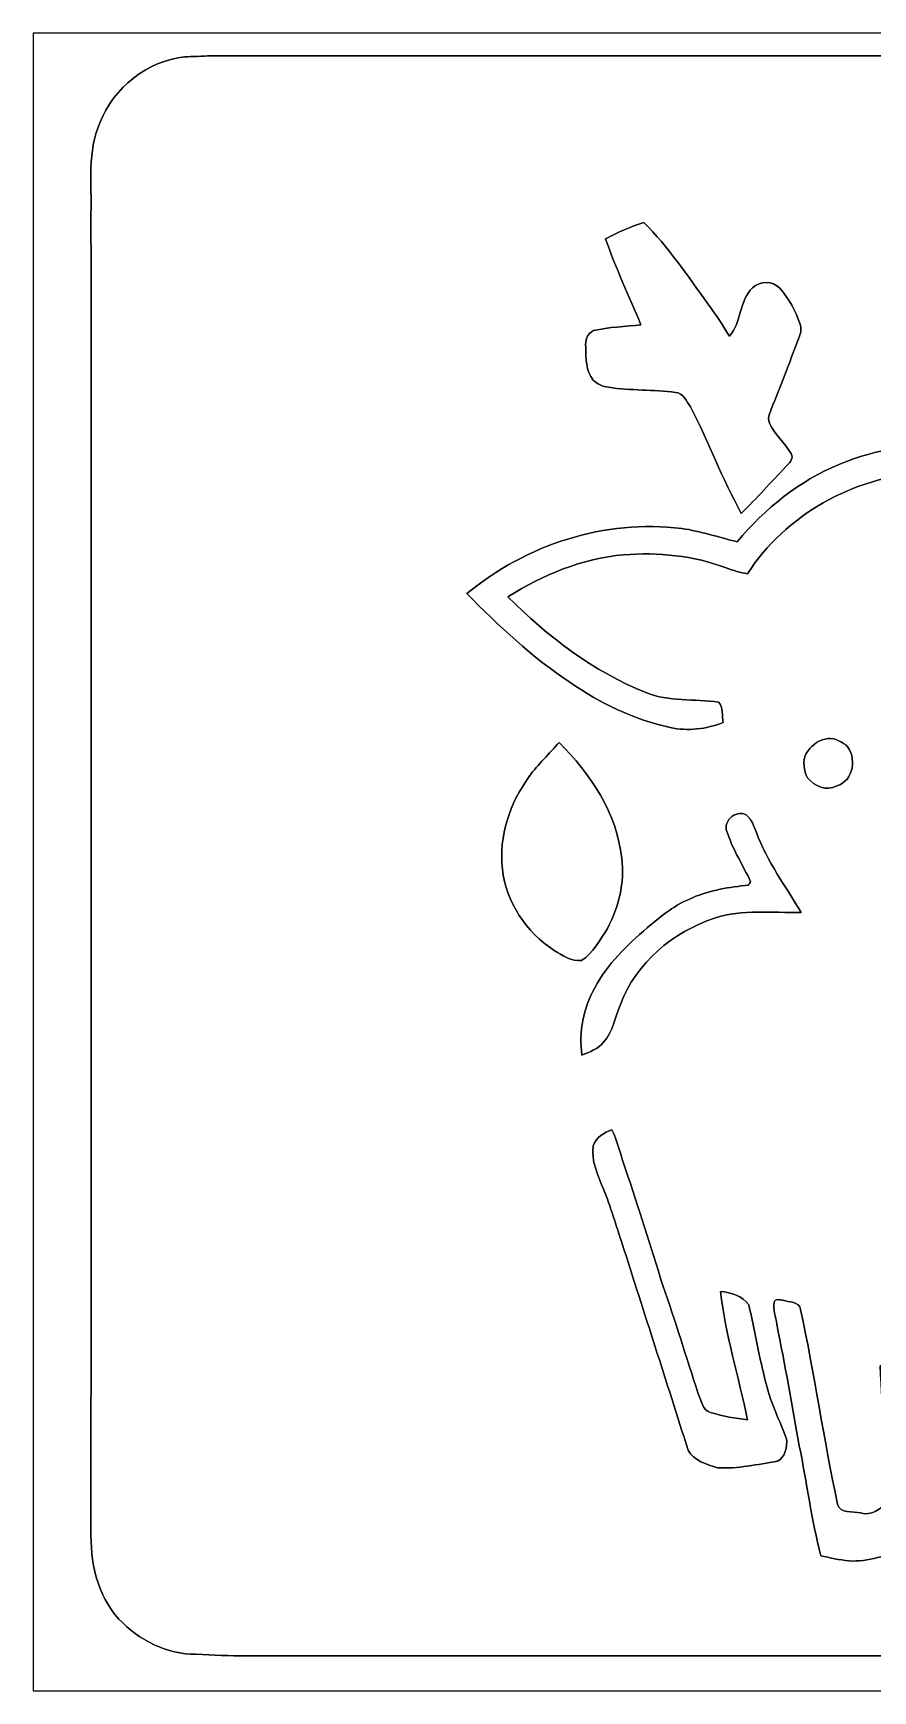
# Model space of a CAD drawing. Header units: centimetres. Extents: x -16.8 to 16.8, y -16.7 to 16.7.
# Drawn here: x -16.77 to 0.11, y -16.67 to 16.67 of the extents above; entities that cross this region are included whole.
import ezdxf

# ---------------------------------------------------------------- set-up
doc = ezdxf.new("R2010")
doc.units = ezdxf.units.CM
doc.header["$MEASUREMENT"] = 0
doc.layers.add('Layer 1', color=7, linetype='Continuous')

msp = doc.modelspace()

# ---------------------------------------------------------------- linework, layer by layer
at = {"layer": 'Layer 1', "color": 7}
for points, knots in [([(-16.77458, 16.66875), (-16.77458, 16.66875), (16.77458, 16.66875), (16.77458, 16.66875), (16.77458, 16.66875), (16.77458, 16.66875), (16.77458, -16.66875), (16.77458, -16.66875), (16.77458, -16.66875), (16.77458, -16.66875), (-16.77458, -16.66875), (-16.77458, -16.66875), (-16.77458, -16.66875), (-16.77458, -16.66875), (-16.77458, 16.66875), (-16.77458, 16.66875), (-16.77458, 16.66875), (-16.77458, 16.66875), (-16.77458, 16.66875), (-16.77458, 16.66875)], [0, 0, 0, 0, 0.16666667, 0.16666667, 0.16666667, 0.16666667, 0.33333333, 0.33333333, 0.33333333, 0.33333333, 0.5, 0.5, 0.5, 0.5, 0.66666667, 0.66666667, 0.66666667, 0.66666667, 1, 1, 1, 1]), ([(-13.72553, 16.19215), (-14.48047, 16.11277), (-15.15921, 15.57126), (-15.43191, 14.8657), (-15.43191, 14.8657), (-15.68838, 14.29032), (-15.59595, 13.64509), (-15.61148, 13.03514), (-15.61148, 13.03514), (-15.61006, 4.21569), (-15.60901, -4.6041), (-15.61218, -13.42355), (-15.61218, -13.42355), (-15.6277, -14.0589), (-15.49682, -14.74576), (-15.04844, -15.22518), (-15.04844, -15.22518), (-14.65368, -15.6531), (-14.08254, -15.93744), (-13.4941, -15.9325), (-13.4941, -15.9325), (-12.82488, -15.98083), (-12.15319, -15.95896), (-11.48292, -15.96355), (-11.48292, -15.96355), (-3.36903, -15.96461), (4.74486, -15.96002), (12.85875, -15.96566), (12.85875, -15.96566), (13.3096, -15.95473), (13.77421, -15.99953), (14.21412, -15.87571), (14.21412, -15.87571), (15.00681, -15.70073), (15.6531, -15.02269), (15.81432, -14.23), (15.81432, -14.23), (15.89017, -13.70612), (15.8496, -13.17413), (15.85807, -12.64708), (15.85807, -12.64708), (15.85736, -3.76837), (15.8556, 5.10999), (15.85912, 13.9887), (15.85912, 13.9887), (15.86406, 14.69319), (15.53281, 15.42203), (14.93908, 15.82173), (14.93908, 15.82173), (14.60817, 16.07326), (14.19296, 16.21649), (13.77703, 16.21049), (13.77703, 16.21049), (4.78049, 16.21084), (-4.21569, 16.20837), (-13.21188, 16.2119), (-13.21188, 16.2119), (-13.34029, 16.20696), (-13.59711, 16.19709), (-13.72553, 16.19215)], [0, 0, 0, 0, 0.0625, 0.0625, 0.0625, 0.0625, 0.125, 0.125, 0.125, 0.125, 0.1875, 0.1875, 0.1875, 0.1875, 0.25, 0.25, 0.25, 0.25, 0.3125, 0.3125, 0.3125, 0.3125, 0.375, 0.375, 0.375, 0.375, 0.4375, 0.4375, 0.4375, 0.4375, 0.5, 0.5, 0.5, 0.5, 0.5625, 0.5625, 0.5625, 0.5625, 0.625, 0.625, 0.625, 0.625, 0.6875, 0.6875, 0.6875, 0.6875, 0.75, 0.75, 0.75, 0.75, 0.8125, 0.8125, 0.8125, 0.8125, 0.875, 0.875, 0.875, 0.875, 1, 1, 1, 1]), ([(-5.26486, 12.5349), (-5.01403, 12.6552), (-4.76638, 12.78784), (-4.49545, 12.85875), (-4.49545, 12.85875), (-3.9945, 12.37297), (-3.61633, 11.78348), (-3.20463, 11.22504), (-3.20463, 11.22504), (-3.04976, 11.01549), (-2.90936, 10.79571), (-2.77283, 10.57381), (-2.77283, 10.57381), (-2.52448, 10.85497), (-2.58163, 11.28571), (-2.30576, 11.54818), (-2.30576, 11.54818), (-2.15618, 11.69035), (-1.90041, 11.69388), (-1.76001, 11.54007), (-1.76001, 11.54007), (-1.57762, 11.32946), (-1.43722, 11.08146), (-1.35326, 10.81581), (-1.35326, 10.81581), (-1.32539, 10.73644), (-1.3335, 10.65001), (-1.36454, 10.57275), (-1.36454, 10.57275), (-1.54234, 10.11379), (-1.70744, 9.65024), (-1.89759, 9.19621), (-1.89759, 9.19621), (-1.93075, 9.07874), (-2.026, 8.95209), (-1.96744, 8.82756), (-1.96744, 8.82756), (-1.86302, 8.59543), (-1.66194, 8.42786), (-1.53035, 8.21372), (-1.53035, 8.21372), (-1.4732, 8.09696), (-1.57445, 8.02569), (-1.63548, 7.95055), (-1.63548, 7.95055), (-1.93781, 7.63976), (-2.22285, 7.31202), (-2.53577, 7.01181), (-2.53577, 7.01181), (-2.91606, 7.70467), (-3.18946, 8.45009), (-3.55247, 9.15141), (-3.55247, 9.15141), (-3.63643, 9.26147), (-3.69888, 9.43151), (-3.85586, 9.44527), (-3.85586, 9.44527), (-4.30283, 9.50136), (-4.75686, 9.47879), (-5.20277, 9.54652), (-5.20277, 9.54652), (-5.31566, 9.56663), (-5.43243, 9.60684), (-5.51498, 9.68975), (-5.51498, 9.68975), (-5.6575, 9.87672), (-5.66067, 10.13001), (-5.66244, 10.35332), (-5.66244, 10.35332), (-5.67902, 10.47785), (-5.63245, 10.63696), (-5.50545, 10.68634), (-5.50545, 10.68634), (-5.19289, 10.76219), (-4.86974, 10.76537), (-4.55154, 10.80382), (-4.55154, 10.80382), (-4.79601, 11.37779), (-5.05848, 11.94611), (-5.26486, 12.5349)], [0, 0, 0, 0, 0.04761905, 0.04761905, 0.04761905, 0.04761905, 0.0952381, 0.0952381, 0.0952381, 0.0952381, 0.14285714, 0.14285714, 0.14285714, 0.14285714, 0.19047619, 0.19047619, 0.19047619, 0.19047619, 0.23809524, 0.23809524, 0.23809524, 0.23809524, 0.28571429, 0.28571429, 0.28571429, 0.28571429, 0.33333333, 0.33333333, 0.33333333, 0.33333333, 0.38095238, 0.38095238, 0.38095238, 0.38095238, 0.42857143, 0.42857143, 0.42857143, 0.42857143, 0.47619048, 0.47619048, 0.47619048, 0.47619048, 0.52380952, 0.52380952, 0.52380952, 0.52380952, 0.57142857, 0.57142857, 0.57142857, 0.57142857, 0.61904762, 0.61904762, 0.61904762, 0.61904762, 0.66666667, 0.66666667, 0.66666667, 0.66666667, 0.71428571, 0.71428571, 0.71428571, 0.71428571, 0.76190476, 0.76190476, 0.76190476, 0.76190476, 0.80952381, 0.80952381, 0.80952381, 0.80952381, 0.85714286, 0.85714286, 0.85714286, 0.85714286, 0.9047619, 0.9047619, 0.9047619, 0.9047619, 1, 1, 1, 1]), ([(7.72407, 8.64164), (8.36119, 8.70973), (9.01171, 8.56121), (9.57968, 8.27405), (9.57968, 8.27405), (9.78852, 8.16434), (9.67528, 7.89234), (9.67422, 7.71313), (9.67422, 7.71313), (9.54123, 6.96207), (9.26077, 6.21736), (8.76406, 5.62927), (8.76406, 5.62927), (8.39858, 5.18442), (7.8927, 4.86516), (7.34801, 4.68701), (7.34801, 4.68701), (7.00581, 4.5907), (6.65127, 4.55789), (6.29849, 4.5339), (6.29849, 4.5339), (6.45442, 3.75849), (6.39798, 2.96474), (6.35706, 2.18087), (6.35706, 2.18087), (6.31931, 1.43722), (6.17255, 0.70344), (5.97323, -0.0127), (5.97323, -0.0127), (5.88751, -0.28646), (5.75874, -0.55457), (5.56507, -0.76835), (5.56507, -0.76835), (5.44512, -0.91193), (5.20171, -0.95956), (5.05389, -0.83679), (5.05389, -0.83679), (4.96499, -0.756), (5.01332, -0.63147), (5.05178, -0.53869), (5.05178, -0.53869), (5.30825, 0.04163), (5.58024, 0.62442), (5.69736, 1.25201), (5.69736, 1.25201), (5.87587, 2.13254), (5.93302, 3.04377), (5.80531, 3.93524), (5.80531, 3.93524), (5.75098, 4.34411), (5.61904, 4.7371), (5.54884, 5.14315), (5.54884, 5.14315), (6.10835, 5.12798), (6.6862, 5.02673), (7.22665, 5.22534), (7.22665, 5.22534), (7.83731, 5.42361), (8.37212, 5.85682), (8.67516, 6.42514), (8.67516, 6.42514), (8.92598, 6.86717), (9.05933, 7.36282), (9.1634, 7.85707), (9.1634, 7.85707), (8.46279, 8.16927), (7.65951, 8.15728), (6.93032, 7.95726), (6.93032, 7.95726), (6.1909, 7.73889), (5.48217, 7.41151), (4.85422, 6.96172), (4.85422, 6.96172), (4.73675, 6.89257), (4.58329, 6.74441), (4.43653, 6.83719), (4.43653, 6.83719), (4.0386, 7.13105), (3.59974, 7.38152), (3.11291, 7.49124), (3.11291, 7.49124), (2.47333, 7.71948), (1.80234, 7.88846), (1.11725, 7.83802), (1.11725, 7.83802), (-0.28293, 7.73077), (-1.64641, 6.98641), (-2.41159, 5.79543), (-2.41159, 5.79543), (-2.55693, 5.82083), (-2.69769, 5.86352), (-2.83563, 5.91503), (-2.83563, 5.91503), (-3.4925, 6.16056), (-4.20582, 6.23288), (-4.90255, 6.1782), (-4.90255, 6.1782), (-5.7344, 6.10094), (-6.52709, 5.77744), (-7.22912, 5.33471), (-7.22912, 5.33471), (-6.43008, 4.53637), (-5.51109, 3.82764), (-4.45382, 3.40924), (-4.45382, 3.40924), (-3.99098, 3.21381), (-3.47698, 3.28718), (-2.99085, 3.21451), (-2.99085, 3.21451), (-2.88537, 3.11326), (-2.927, 2.93899), (-2.89878, 2.80353), (-2.89878, 2.80353), (-3.23638, 2.67582), (-3.60927, 2.6222), (-3.96416, 2.70651), (-3.96416, 2.70651), (-4.69053, 2.86209), (-5.37245, 3.19264), (-5.97958, 3.61633), (-5.97958, 3.61633), (-6.7437, 4.11868), (-7.41398, 4.74698), (-8.05251, 5.39785), (-8.05251, 5.39785), (-6.86223, 6.38069), (-5.27544, 6.90386), (-3.73309, 6.70631), (-3.73309, 6.70631), (-3.3528, 6.65374), (-2.98838, 6.53168), (-2.61655, 6.43996), (-2.61655, 6.43996), (-2.06022, 7.10671), (-1.3649, 7.67433), (-0.55351, 7.99782), (-0.55351, 7.99782), (0.17815, 8.31779), (0.99095, 8.40422), (1.78223, 8.37741), (1.78223, 8.37741), (2.36926, 8.3439), (2.91536, 8.11248), (3.47416, 7.95161), (3.47416, 7.95161), (3.86221, 7.83237), (4.21711, 7.63129), (4.5653, 7.42597), (4.5653, 7.42597), (5.50721, 8.05956), (6.58107, 8.54745), (7.72407, 8.64164)], [0, 0, 0, 0, 0.02564103, 0.02564103, 0.02564103, 0.02564103, 0.05128205, 0.05128205, 0.05128205, 0.05128205, 0.07692308, 0.07692308, 0.07692308, 0.07692308, 0.1025641, 0.1025641, 0.1025641, 0.1025641, 0.12820513, 0.12820513, 0.12820513, 0.12820513, 0.15384615, 0.15384615, 0.15384615, 0.15384615, 0.17948718, 0.17948718, 0.17948718, 0.17948718, 0.20512821, 0.20512821, 0.20512821, 0.20512821, 0.23076923, 0.23076923, 0.23076923, 0.23076923, 0.25641026, 0.25641026, 0.25641026, 0.25641026, 0.28205128, 0.28205128, 0.28205128, 0.28205128, 0.30769231, 0.30769231, 0.30769231, 0.30769231, 0.33333333, 0.33333333, 0.33333333, 0.33333333, 0.35897436, 0.35897436, 0.35897436, 0.35897436, 0.38461538, 0.38461538, 0.38461538, 0.38461538, 0.41025641, 0.41025641, 0.41025641, 0.41025641, 0.43589744, 0.43589744, 0.43589744, 0.43589744, 0.46153846, 0.46153846, 0.46153846, 0.46153846, 0.48717949, 0.48717949, 0.48717949, 0.48717949, 0.51282051, 0.51282051, 0.51282051, 0.51282051, 0.53846154, 0.53846154, 0.53846154, 0.53846154, 0.56410256, 0.56410256, 0.56410256, 0.56410256, 0.58974359, 0.58974359, 0.58974359, 0.58974359, 0.61538462, 0.61538462, 0.61538462, 0.61538462, 0.64102564, 0.64102564, 0.64102564, 0.64102564, 0.66666667, 0.66666667, 0.66666667, 0.66666667, 0.69230769, 0.69230769, 0.69230769, 0.69230769, 0.71794872, 0.71794872, 0.71794872, 0.71794872, 0.74358974, 0.74358974, 0.74358974, 0.74358974, 0.76923077, 0.76923077, 0.76923077, 0.76923077, 0.79487179, 0.79487179, 0.79487179, 0.79487179, 0.82051282, 0.82051282, 0.82051282, 0.82051282, 0.84615385, 0.84615385, 0.84615385, 0.84615385, 0.87179487, 0.87179487, 0.87179487, 0.87179487, 0.8974359, 0.8974359, 0.8974359, 0.8974359, 0.92307692, 0.92307692, 0.92307692, 0.92307692, 0.94871795, 0.94871795, 0.94871795, 0.94871795, 1, 1, 1, 1]), ([(-6.79944, 1.71979), (-6.62058, 1.96568), (-6.39798, 2.17452), (-6.19831, 2.40312), (-6.19831, 2.40312), (-5.56824, 1.77165), (-5.02955, 0.98178), (-4.93959, 0.07232), (-4.93959, 0.07232), (-4.86974, -0.41381), (-5.00063, -0.90558), (-5.22676, -1.33421), (-5.22676, -1.33421), (-5.37351, -1.5688), (-5.50898, -1.82739), (-5.74781, -1.98226), (-5.74781, -1.98226), (-5.95313, -2.00096), (-6.13198, -1.88348), (-6.29461, -1.77729), (-6.29461, -1.77729), (-6.85341, -1.41464), (-7.26687, -0.81386), (-7.33707, -0.14323), (-7.33707, -0.14323), (-7.41504, 0.51753), (-7.18749, 1.18921), (-6.79944, 1.71979)], [0, 0, 0, 0, 0.125, 0.125, 0.125, 0.125, 0.25, 0.25, 0.25, 0.25, 0.375, 0.375, 0.375, 0.375, 0.5, 0.5, 0.5, 0.5, 0.625, 0.625, 0.625, 0.625, 0.75, 0.75, 0.75, 0.75, 1, 1, 1, 1]), ([(-0.84914, 2.47015), (-0.6985, 2.51989), (-0.5521, 2.43593), (-0.43215, 2.35479), (-0.43215, 2.35479), (-0.19897, 2.11455), (-0.27199, 1.63089), (-0.61313, 1.52894), (-0.61313, 1.52894), (-0.82338, 1.41429), (-1.06186, 1.52329), (-1.20156, 1.68945), (-1.20156, 1.68945), (-1.27953, 1.83656), (-1.30493, 2.02883), (-1.22943, 2.18158), (-1.22943, 2.18158), (-1.14194, 2.31493), (-1.01388, 2.4444), (-0.84914, 2.47015)], [0, 0, 0, 0, 0.16666667, 0.16666667, 0.16666667, 0.16666667, 0.33333333, 0.33333333, 0.33333333, 0.33333333, 0.5, 0.5, 0.5, 0.5, 0.66666667, 0.66666667, 0.66666667, 0.66666667, 1, 1, 1, 1]), ([(-2.80705, 0.56868), (-2.93793, 0.78564), (-2.65571, 1.06998), (-2.43946, 0.94791), (-2.43946, 0.94791), (-2.32339, 0.8636), (-2.28247, 0.71649), (-2.22709, 0.59055), (-2.22709, 0.59055), (-2.0193, 0.00917), (-1.64042, -0.48683), (-1.33244, -1.01565), (-1.33244, -1.01565), (-1.91417, -1.02517), (-2.50825, -0.94615), (-3.07411, -1.12677), (-3.07411, -1.12677), (-3.90631, -1.41217), (-4.65526, -2.02671), (-4.9657, -2.86703), (-4.9657, -2.86703), (-5.07224, -3.11961), (-5.11104, -3.41348), (-5.3019, -3.62338), (-5.3019, -3.62338), (-5.41232, -3.75885), (-5.58236, -3.81917), (-5.73828, -3.88373), (-5.73828, -3.88373), (-5.80849, -3.41736), (-5.71006, -2.93829), (-5.48005, -2.52906), (-5.48005, -2.52906), (-5.2264, -2.05176), (-4.83023, -1.67393), (-4.42736, -1.32292), (-4.42736, -1.32292), (-4.14796, -1.08726), (-3.85621, -0.85337), (-3.51296, -0.7179), (-3.51296, -0.7179), (-3.15913, -0.56198), (-2.77213, -0.50553), (-2.39078, -0.4639), (-2.39078, -0.4639), (-2.37984, -0.44662), (-2.35832, -0.41204), (-2.34774, -0.39476), (-2.34774, -0.39476), (-2.49767, -0.07267), (-2.69311, 0.23107), (-2.80705, 0.56868)], [0, 0, 0, 0, 0.07142857, 0.07142857, 0.07142857, 0.07142857, 0.14285714, 0.14285714, 0.14285714, 0.14285714, 0.21428571, 0.21428571, 0.21428571, 0.21428571, 0.28571429, 0.28571429, 0.28571429, 0.28571429, 0.35714286, 0.35714286, 0.35714286, 0.35714286, 0.42857143, 0.42857143, 0.42857143, 0.42857143, 0.5, 0.5, 0.5, 0.5, 0.57142857, 0.57142857, 0.57142857, 0.57142857, 0.64285714, 0.64285714, 0.64285714, 0.64285714, 0.71428571, 0.71428571, 0.71428571, 0.71428571, 0.78571429, 0.78571429, 0.78571429, 0.78571429, 0.85714286, 0.85714286, 0.85714286, 0.85714286, 1, 1, 1, 1]), ([(-5.51321, -5.70477), (-5.45853, -5.53544), (-5.29026, -5.44371), (-5.13468, -5.38409), (-5.13468, -5.38409), (-5.01685, -5.63739), (-4.95335, -5.91079), (-4.86481, -6.17502), (-4.86481, -6.17502), (-4.59599, -6.95078), (-4.35857, -7.73712), (-4.10951, -8.51958), (-4.10951, -8.51958), (-3.86151, -9.2329), (-3.64031, -9.95539), (-3.40713, -10.67364), (-3.40713, -10.67364), (-3.34574, -10.81546), (-3.31717, -11.03418), (-3.13655, -11.07511), (-3.13655, -11.07511), (-2.89913, -11.14496), (-2.65359, -11.19152), (-2.40736, -11.21833), (-2.40736, -11.21833), (-2.58833, -10.35756), (-2.85115, -9.51265), (-2.95099, -8.63565), (-2.95099, -8.63565), (-2.74602, -8.65717), (-2.50261, -8.72314), (-2.38584, -8.90764), (-2.38584, -8.90764), (-2.25425, -9.43363), (-2.17699, -9.97268), (-2.03235, -10.4962), (-2.03235, -10.4962), (-1.94769, -10.88143), (-1.75754, -11.23103), (-1.62489, -11.59969), (-1.62489, -11.59969), (-1.60373, -11.7602), (-1.65065, -11.97187), (-1.80763, -12.05018), (-1.80763, -12.05018), (-2.20521, -12.11474), (-2.60703, -12.20611), (-3.01202, -12.18283), (-3.01202, -12.18283), (-3.22474, -12.11651), (-3.48933, -12.0396), (-3.60433, -11.83005), (-3.60433, -11.83005), (-4.03966, -10.44399), (-4.48839, -9.06216), (-4.9276, -7.6775), (-4.9276, -7.6775), (-5.05425, -7.31061), (-5.15726, -6.93561), (-5.30684, -6.57754), (-5.30684, -6.57754), (-5.41831, -6.29885), (-5.55696, -6.01592), (-5.51321, -5.70477)], [0, 0, 0, 0, 0.05882353, 0.05882353, 0.05882353, 0.05882353, 0.11764706, 0.11764706, 0.11764706, 0.11764706, 0.17647059, 0.17647059, 0.17647059, 0.17647059, 0.23529412, 0.23529412, 0.23529412, 0.23529412, 0.29411765, 0.29411765, 0.29411765, 0.29411765, 0.35294118, 0.35294118, 0.35294118, 0.35294118, 0.41176471, 0.41176471, 0.41176471, 0.41176471, 0.47058824, 0.47058824, 0.47058824, 0.47058824, 0.52941176, 0.52941176, 0.52941176, 0.52941176, 0.58823529, 0.58823529, 0.58823529, 0.58823529, 0.64705882, 0.64705882, 0.64705882, 0.64705882, 0.70588235, 0.70588235, 0.70588235, 0.70588235, 0.76470588, 0.76470588, 0.76470588, 0.76470588, 0.82352941, 0.82352941, 0.82352941, 0.82352941, 0.88235294, 0.88235294, 0.88235294, 0.88235294, 1, 1, 1, 1]), ([(-1.8736, -8.85014), (-1.8542, -8.76723), (-1.75472, -8.81345), (-1.69545, -8.81451), (-1.69545, -8.81451), (-1.57868, -8.85049), (-1.3716, -8.83744), (-1.34091, -8.99795), (-1.34091, -8.99795), (-1.06186, -10.29723), (-0.87383, -11.61556), (-0.59866, -12.91555), (-0.59866, -12.91555), (-0.54469, -13.10781), (-0.29104, -13.05736), (-0.13476, -13.08911), (-0.13476, -13.08911), (0.0829, -13.1632), (0.24553, -13.00304), (0.41134, -12.89861), (0.41134, -12.89861), (0.4064, -11.97539), (0.28998, -11.05782), (0.26176, -10.13566), (0.26176, -10.13566), (0.42298, -10.12402), (0.59231, -10.09721), (0.7493, -10.15012), (0.7493, -10.15012), (0.84843, -10.38754), (0.81562, -10.65953), (0.84384, -10.91248), (0.84384, -10.91248), (0.86325, -11.69353), (0.9585, -12.47034), (0.99025, -13.25104), (0.99025, -13.25104), (0.99695, -13.45812), (0.9204, -13.67508), (0.7553, -13.80596), (0.7553, -13.80596), (0.39546, -13.93825), (0.02293, -14.08254), (-0.36901, -14.05467), (-0.36901, -14.05467), (-0.56021, -14.03562), (-0.74789, -13.99187), (-0.93592, -13.95412), (-0.93592, -13.95412), (-1.12148, -13.22564), (-1.21638, -12.47846), (-1.36772, -11.74256), (-1.36772, -11.74256), (-1.51765, -10.92694), (-1.65206, -10.10849), (-1.82104, -9.2964), (-1.82104, -9.2964), (-1.83762, -9.14823), (-1.90112, -8.99971), (-1.8736, -8.85014)], [0, 0, 0, 0, 0.0625, 0.0625, 0.0625, 0.0625, 0.125, 0.125, 0.125, 0.125, 0.1875, 0.1875, 0.1875, 0.1875, 0.25, 0.25, 0.25, 0.25, 0.3125, 0.3125, 0.3125, 0.3125, 0.375, 0.375, 0.375, 0.375, 0.4375, 0.4375, 0.4375, 0.4375, 0.5, 0.5, 0.5, 0.5, 0.5625, 0.5625, 0.5625, 0.5625, 0.625, 0.625, 0.625, 0.625, 0.6875, 0.6875, 0.6875, 0.6875, 0.75, 0.75, 0.75, 0.75, 0.8125, 0.8125, 0.8125, 0.8125, 0.875, 0.875, 0.875, 0.875, 1, 1, 1, 1])]:
    msp.add_open_spline(points, degree=3, knots=knots, dxfattribs=at)
at = {"layer": 'Layer 1', "color": 8}
for points, knots in [([(-13.72553, 16.19215), (-13.59711, 16.19709), (-13.34029, 16.20696), (-13.21188, 16.2119), (-13.21188, 16.2119), (-4.21569, 16.20837), (4.78049, 16.21084), (13.77703, 16.21049), (13.77703, 16.21049), (14.19296, 16.21649), (14.60817, 16.07326), (14.93908, 15.82173), (14.93908, 15.82173), (15.53281, 15.42203), (15.86406, 14.69319), (15.85912, 13.9887), (15.85912, 13.9887), (15.8556, 5.10999), (15.85736, -3.76837), (15.85807, -12.64708), (15.85807, -12.64708), (15.8496, -13.17413), (15.89017, -13.70612), (15.81432, -14.23), (15.81432, -14.23), (15.6531, -15.02269), (15.00681, -15.70073), (14.21412, -15.87571), (14.21412, -15.87571), (13.77421, -15.99953), (13.3096, -15.95473), (12.85875, -15.96566), (12.85875, -15.96566), (4.74486, -15.96002), (-3.36903, -15.96461), (-11.48292, -15.96355), (-11.48292, -15.96355), (-12.15319, -15.95896), (-12.82488, -15.98083), (-13.4941, -15.9325), (-13.4941, -15.9325), (-14.08254, -15.93744), (-14.65368, -15.6531), (-15.04844, -15.22518), (-15.04844, -15.22518), (-15.49682, -14.74576), (-15.6277, -14.0589), (-15.61218, -13.42355), (-15.61218, -13.42355), (-15.60901, -4.6041), (-15.61006, 4.21569), (-15.61148, 13.03514), (-15.61148, 13.03514), (-15.59595, 13.64509), (-15.68838, 14.29032), (-15.43191, 14.8657), (-15.43191, 14.8657), (-15.15921, 15.57126), (-14.48047, 16.11277), (-13.72553, 16.19215), (-13.72553, 16.19215), (-13.72553, 16.19215), (-13.72553, 16.19215), (-13.72553, 16.19215)], [0, 0, 0, 0, 0.05882353, 0.05882353, 0.05882353, 0.05882353, 0.11764706, 0.11764706, 0.11764706, 0.11764706, 0.17647059, 0.17647059, 0.17647059, 0.17647059, 0.23529412, 0.23529412, 0.23529412, 0.23529412, 0.29411765, 0.29411765, 0.29411765, 0.29411765, 0.35294118, 0.35294118, 0.35294118, 0.35294118, 0.41176471, 0.41176471, 0.41176471, 0.41176471, 0.47058824, 0.47058824, 0.47058824, 0.47058824, 0.52941176, 0.52941176, 0.52941176, 0.52941176, 0.58823529, 0.58823529, 0.58823529, 0.58823529, 0.64705882, 0.64705882, 0.64705882, 0.64705882, 0.70588235, 0.70588235, 0.70588235, 0.70588235, 0.76470588, 0.76470588, 0.76470588, 0.76470588, 0.82352941, 0.82352941, 0.82352941, 0.82352941, 0.88235294, 0.88235294, 0.88235294, 0.88235294, 1, 1, 1, 1]), ([(-5.26486, 12.5349), (-5.05848, 11.94611), (-4.79601, 11.37779), (-4.55154, 10.80382), (-4.55154, 10.80382), (-4.86974, 10.76537), (-5.19289, 10.76219), (-5.50545, 10.68634), (-5.50545, 10.68634), (-5.63245, 10.63696), (-5.67902, 10.47785), (-5.66244, 10.35332), (-5.66244, 10.35332), (-5.66067, 10.13001), (-5.6575, 9.87672), (-5.51498, 9.68975), (-5.51498, 9.68975), (-5.43243, 9.60684), (-5.31566, 9.56663), (-5.20277, 9.54652), (-5.20277, 9.54652), (-4.75686, 9.47879), (-4.30283, 9.50136), (-3.85586, 9.44527), (-3.85586, 9.44527), (-3.69888, 9.43151), (-3.63643, 9.26147), (-3.55247, 9.15141), (-3.55247, 9.15141), (-3.18946, 8.45009), (-2.91606, 7.70467), (-2.53577, 7.01181), (-2.53577, 7.01181), (-2.22285, 7.31202), (-1.93781, 7.63976), (-1.63548, 7.95055), (-1.63548, 7.95055), (-1.57445, 8.02569), (-1.4732, 8.09696), (-1.53035, 8.21372), (-1.53035, 8.21372), (-1.66194, 8.42786), (-1.86302, 8.59543), (-1.96744, 8.82756), (-1.96744, 8.82756), (-2.026, 8.95209), (-1.93075, 9.07874), (-1.89759, 9.19621), (-1.89759, 9.19621), (-1.70744, 9.65024), (-1.54234, 10.11379), (-1.36454, 10.57275), (-1.36454, 10.57275), (-1.3335, 10.65001), (-1.32539, 10.73644), (-1.35326, 10.81581), (-1.35326, 10.81581), (-1.43722, 11.08146), (-1.57762, 11.32946), (-1.76001, 11.54007), (-1.76001, 11.54007), (-1.90041, 11.69388), (-2.15618, 11.69035), (-2.30576, 11.54818), (-2.30576, 11.54818), (-2.58163, 11.28571), (-2.52448, 10.85497), (-2.77283, 10.57381), (-2.77283, 10.57381), (-2.90936, 10.79571), (-3.04976, 11.01549), (-3.20463, 11.22504), (-3.20463, 11.22504), (-3.61633, 11.78348), (-3.9945, 12.37297), (-4.49545, 12.85875), (-4.49545, 12.85875), (-4.76638, 12.78784), (-5.01403, 12.6552), (-5.26486, 12.5349), (-5.26486, 12.5349), (-5.26486, 12.5349), (-5.26486, 12.5349), (-5.26486, 12.5349)], [0, 0, 0, 0, 0.04545455, 0.04545455, 0.04545455, 0.04545455, 0.09090909, 0.09090909, 0.09090909, 0.09090909, 0.13636364, 0.13636364, 0.13636364, 0.13636364, 0.18181818, 0.18181818, 0.18181818, 0.18181818, 0.22727273, 0.22727273, 0.22727273, 0.22727273, 0.27272727, 0.27272727, 0.27272727, 0.27272727, 0.31818182, 0.31818182, 0.31818182, 0.31818182, 0.36363636, 0.36363636, 0.36363636, 0.36363636, 0.40909091, 0.40909091, 0.40909091, 0.40909091, 0.45454545, 0.45454545, 0.45454545, 0.45454545, 0.5, 0.5, 0.5, 0.5, 0.54545455, 0.54545455, 0.54545455, 0.54545455, 0.59090909, 0.59090909, 0.59090909, 0.59090909, 0.63636364, 0.63636364, 0.63636364, 0.63636364, 0.68181818, 0.68181818, 0.68181818, 0.68181818, 0.72727273, 0.72727273, 0.72727273, 0.72727273, 0.77272727, 0.77272727, 0.77272727, 0.77272727, 0.81818182, 0.81818182, 0.81818182, 0.81818182, 0.86363636, 0.86363636, 0.86363636, 0.86363636, 0.90909091, 0.90909091, 0.90909091, 0.90909091, 1, 1, 1, 1]), ([(7.72407, 8.64164), (6.58107, 8.54745), (5.50721, 8.05956), (4.5653, 7.42597), (4.5653, 7.42597), (4.21711, 7.63129), (3.86221, 7.83237), (3.47416, 7.95161), (3.47416, 7.95161), (2.91536, 8.11248), (2.36926, 8.3439), (1.78223, 8.37741), (1.78223, 8.37741), (0.99095, 8.40422), (0.17815, 8.31779), (-0.55351, 7.99782), (-0.55351, 7.99782), (-1.3649, 7.67433), (-2.06022, 7.10671), (-2.61655, 6.43996), (-2.61655, 6.43996), (-2.98838, 6.53168), (-3.3528, 6.65374), (-3.73309, 6.70631), (-3.73309, 6.70631), (-5.27544, 6.90386), (-6.86223, 6.38069), (-8.05251, 5.39785), (-8.05251, 5.39785), (-7.41398, 4.74698), (-6.7437, 4.11868), (-5.97958, 3.61633), (-5.97958, 3.61633), (-5.37245, 3.19264), (-4.69053, 2.86209), (-3.96416, 2.70651), (-3.96416, 2.70651), (-3.60927, 2.6222), (-3.23638, 2.67582), (-2.89878, 2.80353), (-2.89878, 2.80353), (-2.927, 2.93899), (-2.88537, 3.11326), (-2.99085, 3.21451), (-2.99085, 3.21451), (-3.47698, 3.28718), (-3.99098, 3.21381), (-4.45382, 3.40924), (-4.45382, 3.40924), (-5.51109, 3.82764), (-6.43008, 4.53637), (-7.22912, 5.33471), (-7.22912, 5.33471), (-6.52709, 5.77744), (-5.7344, 6.10094), (-4.90255, 6.1782), (-4.90255, 6.1782), (-4.20582, 6.23288), (-3.4925, 6.16056), (-2.83563, 5.91503), (-2.83563, 5.91503), (-2.69769, 5.86352), (-2.55693, 5.82083), (-2.41159, 5.79543), (-2.41159, 5.79543), (-1.64641, 6.98641), (-0.28293, 7.73077), (1.11725, 7.83802), (1.11725, 7.83802), (1.80234, 7.88846), (2.47333, 7.71948), (3.11291, 7.49124), (3.11291, 7.49124), (3.59974, 7.38152), (4.0386, 7.13105), (4.43653, 6.83719), (4.43653, 6.83719), (4.58329, 6.74441), (4.73675, 6.89257), (4.85422, 6.96172), (4.85422, 6.96172), (5.48217, 7.41151), (6.1909, 7.73889), (6.93032, 7.95726), (6.93032, 7.95726), (7.65951, 8.15728), (8.46279, 8.16927), (9.1634, 7.85707), (9.1634, 7.85707), (9.05933, 7.36282), (8.92598, 6.86717), (8.67516, 6.42514), (8.67516, 6.42514), (8.37212, 5.85682), (7.83731, 5.42361), (7.22665, 5.22534), (7.22665, 5.22534), (6.6862, 5.02673), (6.10835, 5.12798), (5.54884, 5.14315), (5.54884, 5.14315), (5.61904, 4.7371), (5.75098, 4.34411), (5.80531, 3.93524), (5.80531, 3.93524), (5.93302, 3.04377), (5.87587, 2.13254), (5.69736, 1.25201), (5.69736, 1.25201), (5.58024, 0.62442), (5.30825, 0.04163), (5.05178, -0.53869), (5.05178, -0.53869), (5.01332, -0.63147), (4.96499, -0.756), (5.05389, -0.83679), (5.05389, -0.83679), (5.20171, -0.95956), (5.44512, -0.91193), (5.56507, -0.76835), (5.56507, -0.76835), (5.75874, -0.55457), (5.88751, -0.28646), (5.97323, -0.0127), (5.97323, -0.0127), (6.17255, 0.70344), (6.31931, 1.43722), (6.35706, 2.18087), (6.35706, 2.18087), (6.39798, 2.96474), (6.45442, 3.75849), (6.29849, 4.5339), (6.29849, 4.5339), (6.65127, 4.55789), (7.00581, 4.5907), (7.34801, 4.68701), (7.34801, 4.68701), (7.8927, 4.86516), (8.39858, 5.18442), (8.76406, 5.62927), (8.76406, 5.62927), (9.26077, 6.21736), (9.54123, 6.96207), (9.67422, 7.71313), (9.67422, 7.71313), (9.67528, 7.89234), (9.78852, 8.16434), (9.57968, 8.27405), (9.57968, 8.27405), (9.01171, 8.56121), (8.36119, 8.70973), (7.72407, 8.64164), (7.72407, 8.64164), (7.72407, 8.64164), (7.72407, 8.64164), (7.72407, 8.64164)], [0, 0, 0, 0, 0.025, 0.025, 0.025, 0.025, 0.05, 0.05, 0.05, 0.05, 0.075, 0.075, 0.075, 0.075, 0.1, 0.1, 0.1, 0.1, 0.125, 0.125, 0.125, 0.125, 0.15, 0.15, 0.15, 0.15, 0.175, 0.175, 0.175, 0.175, 0.2, 0.2, 0.2, 0.2, 0.225, 0.225, 0.225, 0.225, 0.25, 0.25, 0.25, 0.25, 0.275, 0.275, 0.275, 0.275, 0.3, 0.3, 0.3, 0.3, 0.325, 0.325, 0.325, 0.325, 0.35, 0.35, 0.35, 0.35, 0.375, 0.375, 0.375, 0.375, 0.4, 0.4, 0.4, 0.4, 0.425, 0.425, 0.425, 0.425, 0.45, 0.45, 0.45, 0.45, 0.475, 0.475, 0.475, 0.475, 0.5, 0.5, 0.5, 0.5, 0.525, 0.525, 0.525, 0.525, 0.55, 0.55, 0.55, 0.55, 0.575, 0.575, 0.575, 0.575, 0.6, 0.6, 0.6, 0.6, 0.625, 0.625, 0.625, 0.625, 0.65, 0.65, 0.65, 0.65, 0.675, 0.675, 0.675, 0.675, 0.7, 0.7, 0.7, 0.7, 0.725, 0.725, 0.725, 0.725, 0.75, 0.75, 0.75, 0.75, 0.775, 0.775, 0.775, 0.775, 0.8, 0.8, 0.8, 0.8, 0.825, 0.825, 0.825, 0.825, 0.85, 0.85, 0.85, 0.85, 0.875, 0.875, 0.875, 0.875, 0.9, 0.9, 0.9, 0.9, 0.925, 0.925, 0.925, 0.925, 0.95, 0.95, 0.95, 0.95, 1, 1, 1, 1]), ([(-6.79944, 1.71979), (-7.18749, 1.18921), (-7.41504, 0.51753), (-7.33707, -0.14323), (-7.33707, -0.14323), (-7.26687, -0.81386), (-6.85341, -1.41464), (-6.29461, -1.77729), (-6.29461, -1.77729), (-6.13198, -1.88348), (-5.95313, -2.00096), (-5.74781, -1.98226), (-5.74781, -1.98226), (-5.50898, -1.82739), (-5.37351, -1.5688), (-5.22676, -1.33421), (-5.22676, -1.33421), (-5.00063, -0.90558), (-4.86974, -0.41381), (-4.93959, 0.07232), (-4.93959, 0.07232), (-5.02955, 0.98178), (-5.56824, 1.77165), (-6.19831, 2.40312), (-6.19831, 2.40312), (-6.39798, 2.17452), (-6.62058, 1.96568), (-6.79944, 1.71979), (-6.79944, 1.71979), (-6.79944, 1.71979), (-6.79944, 1.71979), (-6.79944, 1.71979)], [0, 0, 0, 0, 0.11111111, 0.11111111, 0.11111111, 0.11111111, 0.22222222, 0.22222222, 0.22222222, 0.22222222, 0.33333333, 0.33333333, 0.33333333, 0.33333333, 0.44444444, 0.44444444, 0.44444444, 0.44444444, 0.55555556, 0.55555556, 0.55555556, 0.55555556, 0.66666667, 0.66666667, 0.66666667, 0.66666667, 0.77777778, 0.77777778, 0.77777778, 0.77777778, 1, 1, 1, 1]), ([(-0.84914, 2.47015), (-1.01388, 2.4444), (-1.14194, 2.31493), (-1.22943, 2.18158), (-1.22943, 2.18158), (-1.30493, 2.02883), (-1.27953, 1.83656), (-1.20156, 1.68945), (-1.20156, 1.68945), (-1.06186, 1.52329), (-0.82338, 1.41429), (-0.61313, 1.52894), (-0.61313, 1.52894), (-0.27199, 1.63089), (-0.19897, 2.11455), (-0.43215, 2.35479), (-0.43215, 2.35479), (-0.5521, 2.43593), (-0.6985, 2.51989), (-0.84914, 2.47015), (-0.84914, 2.47015), (-0.84914, 2.47015), (-0.84914, 2.47015), (-0.84914, 2.47015)], [0, 0, 0, 0, 0.14285714, 0.14285714, 0.14285714, 0.14285714, 0.28571429, 0.28571429, 0.28571429, 0.28571429, 0.42857143, 0.42857143, 0.42857143, 0.42857143, 0.57142857, 0.57142857, 0.57142857, 0.57142857, 0.71428571, 0.71428571, 0.71428571, 0.71428571, 1, 1, 1, 1]), ([(-2.80705, 0.56868), (-2.69311, 0.23107), (-2.49767, -0.07267), (-2.34774, -0.39476), (-2.34774, -0.39476), (-2.35832, -0.41204), (-2.37984, -0.44662), (-2.39078, -0.4639), (-2.39078, -0.4639), (-2.77213, -0.50553), (-3.15913, -0.56198), (-3.51296, -0.7179), (-3.51296, -0.7179), (-3.85621, -0.85337), (-4.14796, -1.08726), (-4.42736, -1.32292), (-4.42736, -1.32292), (-4.83023, -1.67393), (-5.2264, -2.05176), (-5.48005, -2.52906), (-5.48005, -2.52906), (-5.71006, -2.93829), (-5.80849, -3.41736), (-5.73828, -3.88373), (-5.73828, -3.88373), (-5.58236, -3.81917), (-5.41232, -3.75885), (-5.3019, -3.62338), (-5.3019, -3.62338), (-5.11104, -3.41348), (-5.07224, -3.11961), (-4.9657, -2.86703), (-4.9657, -2.86703), (-4.65526, -2.02671), (-3.90631, -1.41217), (-3.07411, -1.12677), (-3.07411, -1.12677), (-2.50825, -0.94615), (-1.91417, -1.02517), (-1.33244, -1.01565), (-1.33244, -1.01565), (-1.64042, -0.48683), (-2.0193, 0.00917), (-2.22709, 0.59055), (-2.22709, 0.59055), (-2.28247, 0.71649), (-2.32339, 0.8636), (-2.43946, 0.94791), (-2.43946, 0.94791), (-2.65571, 1.06998), (-2.93793, 0.78564), (-2.80705, 0.56868), (-2.80705, 0.56868), (-2.80705, 0.56868), (-2.80705, 0.56868), (-2.80705, 0.56868)], [0, 0, 0, 0, 0.06666667, 0.06666667, 0.06666667, 0.06666667, 0.13333333, 0.13333333, 0.13333333, 0.13333333, 0.2, 0.2, 0.2, 0.2, 0.26666667, 0.26666667, 0.26666667, 0.26666667, 0.33333333, 0.33333333, 0.33333333, 0.33333333, 0.4, 0.4, 0.4, 0.4, 0.46666667, 0.46666667, 0.46666667, 0.46666667, 0.53333333, 0.53333333, 0.53333333, 0.53333333, 0.6, 0.6, 0.6, 0.6, 0.66666667, 0.66666667, 0.66666667, 0.66666667, 0.73333333, 0.73333333, 0.73333333, 0.73333333, 0.8, 0.8, 0.8, 0.8, 0.86666667, 0.86666667, 0.86666667, 0.86666667, 1, 1, 1, 1]), ([(-5.51321, -5.70477), (-5.55696, -6.01592), (-5.41831, -6.29885), (-5.30684, -6.57754), (-5.30684, -6.57754), (-5.15726, -6.93561), (-5.05425, -7.31061), (-4.9276, -7.6775), (-4.9276, -7.6775), (-4.48839, -9.06216), (-4.03966, -10.44399), (-3.60433, -11.83005), (-3.60433, -11.83005), (-3.48933, -12.0396), (-3.22474, -12.11651), (-3.01202, -12.18283), (-3.01202, -12.18283), (-2.60703, -12.20611), (-2.20521, -12.11474), (-1.80763, -12.05018), (-1.80763, -12.05018), (-1.65065, -11.97187), (-1.60373, -11.7602), (-1.62489, -11.59969), (-1.62489, -11.59969), (-1.75754, -11.23103), (-1.94769, -10.88143), (-2.03235, -10.4962), (-2.03235, -10.4962), (-2.17699, -9.97268), (-2.25425, -9.43363), (-2.38584, -8.90764), (-2.38584, -8.90764), (-2.50261, -8.72314), (-2.74602, -8.65717), (-2.95099, -8.63565), (-2.95099, -8.63565), (-2.85115, -9.51265), (-2.58833, -10.35756), (-2.40736, -11.21833), (-2.40736, -11.21833), (-2.65359, -11.19152), (-2.89913, -11.14496), (-3.13655, -11.07511), (-3.13655, -11.07511), (-3.31717, -11.03418), (-3.34574, -10.81546), (-3.40713, -10.67364), (-3.40713, -10.67364), (-3.64031, -9.95539), (-3.86151, -9.2329), (-4.10951, -8.51958), (-4.10951, -8.51958), (-4.35857, -7.73712), (-4.59599, -6.95078), (-4.86481, -6.17502), (-4.86481, -6.17502), (-4.95335, -5.91079), (-5.01685, -5.63739), (-5.13468, -5.38409), (-5.13468, -5.38409), (-5.29026, -5.44371), (-5.45853, -5.53544), (-5.51321, -5.70477), (-5.51321, -5.70477), (-5.51321, -5.70477), (-5.51321, -5.70477), (-5.51321, -5.70477)], [0, 0, 0, 0, 0.05555556, 0.05555556, 0.05555556, 0.05555556, 0.11111111, 0.11111111, 0.11111111, 0.11111111, 0.16666667, 0.16666667, 0.16666667, 0.16666667, 0.22222222, 0.22222222, 0.22222222, 0.22222222, 0.27777778, 0.27777778, 0.27777778, 0.27777778, 0.33333333, 0.33333333, 0.33333333, 0.33333333, 0.38888889, 0.38888889, 0.38888889, 0.38888889, 0.44444444, 0.44444444, 0.44444444, 0.44444444, 0.5, 0.5, 0.5, 0.5, 0.55555556, 0.55555556, 0.55555556, 0.55555556, 0.61111111, 0.61111111, 0.61111111, 0.61111111, 0.66666667, 0.66666667, 0.66666667, 0.66666667, 0.72222222, 0.72222222, 0.72222222, 0.72222222, 0.77777778, 0.77777778, 0.77777778, 0.77777778, 0.83333333, 0.83333333, 0.83333333, 0.83333333, 0.88888889, 0.88888889, 0.88888889, 0.88888889, 1, 1, 1, 1]), ([(-1.8736, -8.85014), (-1.90112, -8.99971), (-1.83762, -9.14823), (-1.82104, -9.2964), (-1.82104, -9.2964), (-1.65206, -10.10849), (-1.51765, -10.92694), (-1.36772, -11.74256), (-1.36772, -11.74256), (-1.21638, -12.47846), (-1.12148, -13.22564), (-0.93592, -13.95412), (-0.93592, -13.95412), (-0.74789, -13.99187), (-0.56021, -14.03562), (-0.36901, -14.05467), (-0.36901, -14.05467), (0.02293, -14.08254), (0.39546, -13.93825), (0.7553, -13.80596), (0.7553, -13.80596), (0.9204, -13.67508), (0.99695, -13.45812), (0.99025, -13.25104), (0.99025, -13.25104), (0.9585, -12.47034), (0.86325, -11.69353), (0.84384, -10.91248), (0.84384, -10.91248), (0.81562, -10.65953), (0.84843, -10.38754), (0.7493, -10.15012), (0.7493, -10.15012), (0.59231, -10.09721), (0.42298, -10.12402), (0.26176, -10.13566), (0.26176, -10.13566), (0.28998, -11.05782), (0.4064, -11.97539), (0.41134, -12.89861), (0.41134, -12.89861), (0.24553, -13.00304), (0.0829, -13.1632), (-0.13476, -13.08911), (-0.13476, -13.08911), (-0.29104, -13.05736), (-0.54469, -13.10781), (-0.59866, -12.91555), (-0.59866, -12.91555), (-0.87383, -11.61556), (-1.06186, -10.29723), (-1.34091, -8.99795), (-1.34091, -8.99795), (-1.3716, -8.83744), (-1.57868, -8.85049), (-1.69545, -8.81451), (-1.69545, -8.81451), (-1.75472, -8.81345), (-1.8542, -8.76723), (-1.8736, -8.85014)], [0, 0, 0, 0, 0.0625, 0.0625, 0.0625, 0.0625, 0.125, 0.125, 0.125, 0.125, 0.1875, 0.1875, 0.1875, 0.1875, 0.25, 0.25, 0.25, 0.25, 0.3125, 0.3125, 0.3125, 0.3125, 0.375, 0.375, 0.375, 0.375, 0.4375, 0.4375, 0.4375, 0.4375, 0.5, 0.5, 0.5, 0.5, 0.5625, 0.5625, 0.5625, 0.5625, 0.625, 0.625, 0.625, 0.625, 0.6875, 0.6875, 0.6875, 0.6875, 0.75, 0.75, 0.75, 0.75, 0.8125, 0.8125, 0.8125, 0.8125, 0.875, 0.875, 0.875, 0.875, 1, 1, 1, 1])]:
    msp.add_open_spline(points, degree=3, knots=knots, dxfattribs=at)

doc.saveas('drawing.dxf')
